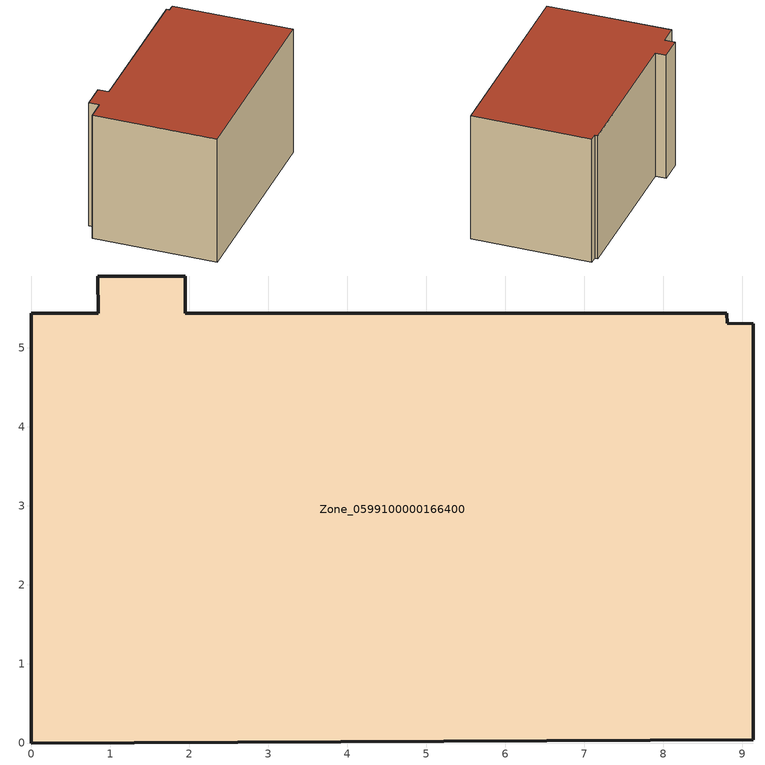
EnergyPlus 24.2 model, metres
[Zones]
Zone_0599100000166400
 floor ground (C_G): 0.85,5.44 0.84,5.91 1.95,5.91 1.95,5.44 8.8,5.44 8.81,5.31 9.14,5.31 9.14,0.04 0,0 0,5.44 z0
 wall outside (C_F): 0,5.44 0,0 9.14,0.04 9.14,5.31 8.81,5.31 8.8,5.44 1.95,5.44 1.95,5.91 0.84,5.91 0.85,5.44 0,5.44 z0:5.89
 roof outside (C_R): 9.14,0.04 9.14,5.31 8.81,5.31 8.8,5.44 1.95,5.44 1.95,5.91 0.84,5.91 0.85,5.44 0,5.44 0,0 z5.89
[BUILDING]
Pand.0599100000166400: North Axis=0; Terrain=City; Loads Convergence Tolerance Value=0.04; Temperature Convergence Tolerance Value=0.4; Solar Distribution=FullExterior; Maximum Number of Warmup Days=25; Minimum Number of Warmup Days=1
[Site:Location]
Rotterdam.The.Hague.AP_ZH_NLD Design_Conditions: Latitude=51.96; Longitude=4.45; Time Zone=1; Elevation=-4.5
[SITE:GROUNDTEMPERATURE:BUILDINGSURFACE]
18, 18, 18, 18, 18, 18, 18, 18, 18, 18, 18, 18
[MATERIAL] Thermal Absorptance=0.9; Solar Absorptance=0.7; Visible Absorptance=0.7
Name | Roughness | Thickness | Conductivity | Density | Specific Heat
G.TC.1946-1964 | MediumSmooth | 0.15 | 1 | 540 | 1210
F.TC.1946-1964 | Rough | 0.3 | 0.857143 | 1920 | 840
R.TC.1946-1964 | MediumRough | 0.2 | 0.235294 | 1500 | 1000
[CONSTRUCTION]
C_G: G.TC.1946-1964
C_F: F.TC.1946-1964
C_R: R.TC.1946-1964
[ZONE]
Zone_0599100000166400: Type=1; Multiplier=1; Ceiling Height=Autocalculate; Volume=Autocalculate; Floor Area=autocalculate; Part of Total Floor Area=Yes
[ZONEINFILTRATION:DESIGNFLOWRATE]
Infil_Zone_0599100000166400: Zone or ZoneList or Space or SpaceList=Zone_0599100000166400; Schedule=AlwaysOn; Design Flow Rate Calculation Method=Flow/Area; Flow Rate per Floor Area=0.003; Constant Term Coefficient=1; Temperature Term Coefficient=0; Velocity Term Coefficient=0; Velocity Squared Term Coefficient=0
[HVACTEMPLATE:ZONE:IDEALLOADSAIRSYSTEM]
Zone_0599100000166400: Maximum Heating Supply Air Temperature=50; Minimum Cooling Supply Air Temperature=13; Maximum Heating Supply Air Humidity Ratio=0.0156; Minimum Cooling Supply Air Humidity Ratio=0.0077; Heating Limit=NoLimit; Cooling Limit=NoLimit; Dehumidification Control Type=ConstantSensibleHeatRatio; Cooling Sensible Heat Ratio=0.7; Dehumidification Setpoint=60; Humidification Control Type=None; Humidification Setpoint=30; Outdoor Air Method=None; Outdoor Air Flow Rate per Person=0.00944; Outdoor Air Flow Rate per Zone Floor Area=0; Outdoor Air Flow Rate per Zone=0; Demand Controlled Ventilation Type=None; Outdoor Air Economizer Type=NoEconomizer; Heat Recovery Type=None; Sensible Heat Recovery Effectiveness=0.7; Latent Heat Recovery Effectiveness=0.65
[ZONECONTROL:THERMOSTAT]
ThermostatControl_Zone_0599100000166400: Zone or ZoneList=Zone_0599100000166400; Control Type Schedule=DualSetpointControlType; Control 1=Thermostat_Zone_0599100000166400; Temperature Difference Between Cutout And Setpoint=0
[THERMOSTATSETPOINT:DUALSETPOINT]
Thermostat_Zone_0599100000166400: Heating Setpoint Temperature Schedule=HeatingSetpoint_Zone_0599100000166400; Cooling Setpoint Temperature Schedule=CoolingSetpoint_Zone_0599100000166400
[SCHEDULE:COMPACT]
HeatingSetpoint_Zone_0599100000166400: Through: 12/31, For: AllDays, Until: 24:00, 21
CoolingSetpoint_Zone_0599100000166400: Through: 12/31, For: AllDays, Until: 24:00, 24
DualSetpointControlType: Through: 12/31, For: AllDays, Until: 24:00, 4
AlwaysOn: Through: 12/31, For: AllDays, Until: 24:00, 1
